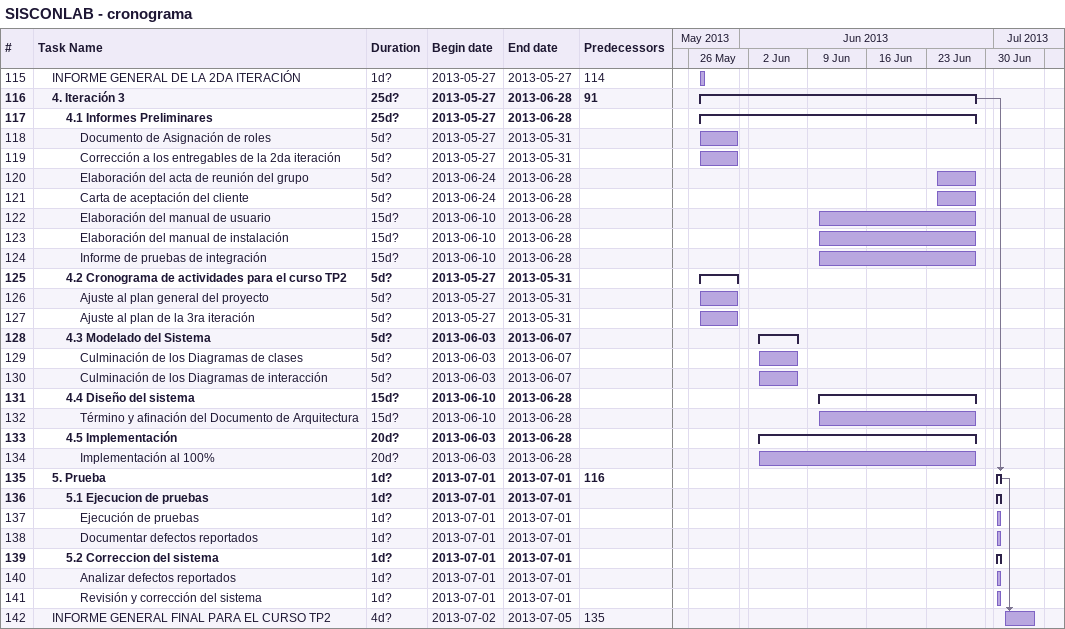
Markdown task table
SISCONLAB - cronograma

| ID | Level | Task | Duration | Start | Finish | Predecessors |
|---|---|---|---|---|---|---|
| 115 | 2 | INFORME GENERAL DE LA 2DA ITERACIÓN | 1d? | 2013-05-27 | 2013-05-27 | 114 |
| 116 | 2 | **4. Iteración 3** | 25d? | 2013-05-27 | 2013-06-28 | 91 |
| 117 | 3 | **4.1 Informes Preliminares** | 25d? | 2013-05-27 | 2013-06-28 |  |
| 118 | 4 | Documento de Asignación de roles | 5d? | 2013-05-27 | 2013-05-31 |  |
| 119 | 4 | Corrección a los entregables de la 2da iteración | 5d? | 2013-05-27 | 2013-05-31 |  |
| 120 | 4 | Elaboración del acta de reunión del grupo | 5d? | 2013-06-24 | 2013-06-28 |  |
| 121 | 4 | Carta de aceptación del cliente | 5d? | 2013-06-24 | 2013-06-28 |  |
| 122 | 4 | Elaboración del manual de usuario | 15d? | 2013-06-10 | 2013-06-28 |  |
| 123 | 4 | Elaboración del manual de instalación | 15d? | 2013-06-10 | 2013-06-28 |  |
| 124 | 4 | Informe de pruebas de integración | 15d? | 2013-06-10 | 2013-06-28 |  |
| 125 | 3 | **4.2 Cronograma de actividades para el curso TP2** | 5d? | 2013-05-27 | 2013-05-31 |  |
| 126 | 4 | Ajuste al plan general del proyecto | 5d? | 2013-05-27 | 2013-05-31 |  |
| 127 | 4 | Ajuste al plan de la 3ra iteración | 5d? | 2013-05-27 | 2013-05-31 |  |
| 128 | 3 | **4.3 Modelado del Sistema** | 5d? | 2013-06-03 | 2013-06-07 |  |
| 129 | 4 | Culminación de los Diagramas de clases | 5d? | 2013-06-03 | 2013-06-07 |  |
| 130 | 4 | Culminación de los Diagramas de interacción | 5d? | 2013-06-03 | 2013-06-07 |  |
| 131 | 3 | **4.4 Diseño del sistema** | 15d? | 2013-06-10 | 2013-06-28 |  |
| 132 | 4 | Término y afinación del Documento de Arquitectura | 15d? | 2013-06-10 | 2013-06-28 |  |
| 133 | 3 | **4.5 Implementación** | 20d? | 2013-06-03 | 2013-06-28 |  |
| 134 | 4 | Implementación al 100% | 20d? | 2013-06-03 | 2013-06-28 |  |
| 135 | 2 | **5. Prueba** | 1d? | 2013-07-01 | 2013-07-01 | 116 |
| 136 | 3 | **5.1 Ejecucion de pruebas** | 1d? | 2013-07-01 | 2013-07-01 |  |
| 137 | 4 | Ejecución de pruebas | 1d? | 2013-07-01 | 2013-07-01 |  |
| 138 | 4 | Documentar defectos reportados | 1d? | 2013-07-01 | 2013-07-01 |  |
| 139 | 3 | **5.2 Correccion del sistema** | 1d? | 2013-07-01 | 2013-07-01 |  |
| 140 | 4 | Analizar defectos reportados | 1d? | 2013-07-01 | 2013-07-01 |  |
| 141 | 4 | Revisión y corrección del sistema | 1d? | 2013-07-01 | 2013-07-01 |  |
| 142 | 2 | INFORME GENERAL FINAL PARA EL CURSO TP2 | 4d? | 2013-07-02 | 2013-07-05 | 135 |
